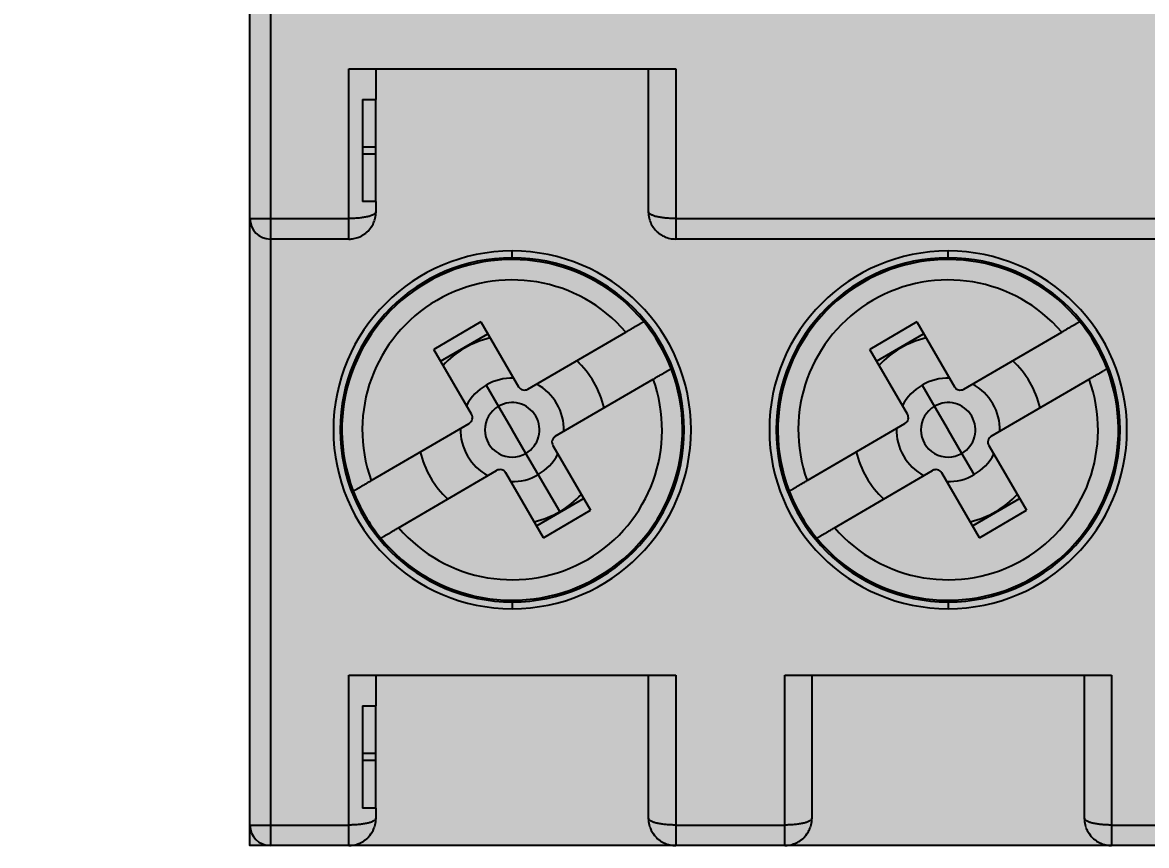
# Model space of a CAD drawing. Extents: x -20 to 1437, y -5898 to 436.
# Drawn here: x 911.7 to 928.21, y 38.16 to 50.24 of the extents above; entities that cross this region are included whole.
import ezdxf

# ---------------------------------------------------------------- set-up
doc = ezdxf.new("R2010")
doc.units = 0
doc.layers.add('MAIN-1', color=7, linetype='Continuous')
doc.layers.add('SYMS', color=7, linetype='Continuous')
doc.dimstyles.new('ISO-25', dxfattribs={"dimtxt": 2.5, "dimasz": 2.5, "dimexe": 1.25, "dimexo": 0.625, "dimtad": 1, "dimtxsty": 'Standard', "dimcen": 2.5, "dimadec": 0, "dimazin": 0, "dimtfac": 1, "dimtmove": 0, "dimatfit": 3, "dimfxl": 1, "dimarcsym": 0})

# ---------------------------------------------------------------- blocks, each defined once
blk = doc.blocks.new('*D43')
at = {"layer": 'Defpoints', "color": 0, "transparency": 16777216}
for p in [(1014.705, 432.767), (752.055, 274.435), (1014.705, -31.651)]:
    blk.add_point(p, dxfattribs=at)
at = {"layer": 'SYMS', "color": 0, "lineweight": -2, "transparency": 16777216}
for p, q in [((752.055, 275.06), (752.055, 434.017)), ((1014.705, -31.026), (1014.705, 434.017)), ((754.555, 432.767), (1012.205, 432.767))]:
    blk.add_line(p, q, dxfattribs=at)
at = {"layer": 'SYMS', "color": 0, "transparency": 16777216}
for points in [[(754.555, 433.183), (754.555, 432.35), (752.055, 432.767)], [(1012.205, 433.183), (1012.205, 432.35), (1014.705, 432.767)]]:
    blk.add_solid(points, dxfattribs=at)
at = {"layer": 'SYMS', "color": 0, "transparency": 16777216, "insert": (883.38, 434.85), "char_height": 2.5, "attachment_point": 5}
blk.add_mtext('262,65', dxfattribs=at)

msp = doc.modelspace()

# ---------------------------------------------------------------- hatches: boundary and pattern name
at = {"layer": 'SYMS', "true_color": 0x636466}
h = msp.add_hatch(color=251, dxfattribs=at)
h.dxf.hatch_style = 1
h.paths.add_polyline_path([(915.044, 38.159), (941.944, 38.159), (941.944, 117.159), (915.044, 117.159)])

# ---------------------------------------------------------------- linework, layer by layer
at = {"layer": 'MAIN-1'}
for p, q in [((915.044, 47.359), (915.044, 56.959)), ((915.344, 56.959), (915.344, 47.359)), ((916.494, 47.359), (916.494, 49.559)), ((916.494, 49.559), (921.294, 49.559)), ((916.894, 49.559), (916.894, 49.109)), ((920.894, 47.459), (920.894, 49.559)), ((921.294, 49.559), (921.294, 47.359)), ((916.694, 49.109), (916.694, 47.609)), ((916.694, 49.109), (916.894, 49.109)), ((916.894, 48.409), (916.894, 49.109)), ((916.894, 48.409), (916.694, 48.409)), ((916.894, 48.309), (916.894, 48.409)), ((916.694, 48.309), (916.894, 48.309)), ((916.894, 47.609), (916.894, 48.309)), ((916.894, 47.609), (916.694, 47.609)), ((916.894, 47.609), (916.894, 47.459)), ((916.546, 47.36), (916.529, 47.359)), ((916.564, 47.361), (916.546, 47.36)), ((916.581, 47.362), (916.564, 47.361)), ((916.598, 47.363), (916.581, 47.362)), ((916.615, 47.364), (916.598, 47.363)), ((916.632, 47.365), (916.615, 47.364)), ((916.649, 47.367), (916.632, 47.365)), ((916.665, 47.368), (916.649, 47.367)), ((916.681, 47.37), (916.665, 47.368)), ((916.696, 47.373), (916.681, 47.37)), ((916.711, 47.375), (916.696, 47.373)), ((916.726, 47.378), (916.711, 47.375)), ((916.74, 47.38), (916.726, 47.378)), ((916.754, 47.383), (916.74, 47.38)), ((916.768, 47.386), (916.754, 47.383)), ((916.78, 47.389), (916.768, 47.386)), ((916.793, 47.392), (916.78, 47.389)), ((916.804, 47.396), (916.793, 47.392)), ((916.815, 47.399), (916.804, 47.396)), ((916.826, 47.403), (916.815, 47.399)), ((916.836, 47.407), (916.826, 47.403)), ((916.845, 47.411), (916.836, 47.407)), ((916.853, 47.415), (916.845, 47.411)), ((916.861, 47.419), (916.853, 47.415)), ((916.867, 47.423), (916.861, 47.419)), ((916.873, 47.427), (916.867, 47.423)), ((916.879, 47.432), (916.873, 47.427)), ((916.877, 47.344), (916.882, 47.364)), ((916.883, 47.436), (916.879, 47.432)), ((916.882, 47.364), (916.887, 47.388)), ((916.887, 47.44), (916.883, 47.436)), ((916.89, 47.445), (916.887, 47.44)), ((916.887, 47.388), (916.891, 47.413)), ((916.892, 47.449), (916.89, 47.445)), ((916.891, 47.413), (916.893, 47.438)), ((916.893, 47.454), (916.892, 47.449)), ((916.894, 47.459), (916.893, 47.454)), ((916.893, 47.438), (916.894, 47.459)), ((920.894, 47.454), (920.894, 47.459)), ((920.894, 47.459), (920.894, 47.438)), ((920.895, 47.449), (920.894, 47.454)), ((920.894, 47.438), (920.896, 47.413)), ((920.897, 47.445), (920.895, 47.449)), ((920.896, 47.413), (920.9, 47.388)), ((920.9, 47.44), (920.897, 47.445)), ((920.904, 47.436), (920.9, 47.44)), ((920.9, 47.388), (920.905, 47.364)), ((920.909, 47.432), (920.904, 47.436)), ((920.905, 47.364), (920.911, 47.344)), ((920.914, 47.427), (920.909, 47.432)), ((920.92, 47.423), (920.914, 47.427)), ((920.927, 47.419), (920.92, 47.423)), ((920.934, 47.415), (920.927, 47.419)), ((920.943, 47.411), (920.934, 47.415)), ((920.952, 47.407), (920.943, 47.411)), ((920.962, 47.403), (920.952, 47.407)), ((920.972, 47.399), (920.962, 47.403)), ((920.983, 47.396), (920.972, 47.399)), ((920.995, 47.392), (920.983, 47.396)), ((921.007, 47.389), (920.995, 47.392)), ((921.02, 47.386), (921.007, 47.389)), ((921.033, 47.383), (921.02, 47.386)), ((921.047, 47.38), (921.033, 47.383)), ((921.061, 47.378), (921.047, 47.38)), ((921.076, 47.375), (921.061, 47.378)), ((921.091, 47.373), (921.076, 47.375)), ((921.107, 47.37), (921.091, 47.373)), ((921.123, 47.368), (921.107, 47.37)), ((921.139, 47.367), (921.123, 47.368)), ((921.155, 47.365), (921.139, 47.367)), ((921.172, 47.364), (921.155, 47.365)), ((921.189, 47.363), (921.172, 47.364)), ((921.206, 47.362), (921.189, 47.363)), ((921.224, 47.361), (921.206, 47.362)), ((921.241, 47.36), (921.224, 47.361)), ((921.259, 47.359), (921.241, 47.36)), ((915.044, 38.459), (915.044, 47.359)), ((915.044, 47.359), (915.344, 47.359)), ((915.344, 47.359), (916.494, 47.359)), ((915.344, 47.359), (915.344, 47.059)), ((916.494, 47.059), (916.494, 47.359)), ((916.511, 47.359), (916.494, 47.359)), ((916.529, 47.359), (916.511, 47.359)), ((916.791, 47.191), (916.805, 47.208)), ((916.805, 47.208), (916.82, 47.228)), ((916.82, 47.228), (916.83, 47.243)), ((916.825, 47.234), (916.834, 47.249)), ((916.83, 47.243), (916.825, 47.234)), ((916.834, 47.249), (916.843, 47.264)), ((916.843, 47.264), (916.851, 47.279)), ((916.851, 47.279), (916.858, 47.295)), ((916.858, 47.295), (916.865, 47.311)), ((916.865, 47.311), (916.871, 47.327)), ((916.873, 47.333), (916.877, 47.344)), ((920.911, 47.344), (920.914, 47.333)), ((920.916, 47.327), (920.922, 47.311)), ((920.922, 47.311), (920.929, 47.295)), ((920.929, 47.295), (920.936, 47.279)), ((920.936, 47.279), (920.945, 47.264)), ((920.945, 47.264), (920.953, 47.249)), ((920.953, 47.249), (920.963, 47.234)), ((920.963, 47.234), (920.957, 47.243)), ((920.957, 47.243), (920.967, 47.228)), ((920.967, 47.228), (920.983, 47.208)), ((920.983, 47.208), (920.996, 47.191)), ((921.276, 47.359), (921.259, 47.359)), ((921.294, 47.359), (921.276, 47.359)), ((921.294, 47.359), (935.694, 47.359)), ((921.294, 47.359), (921.294, 47.059)), ((915.344, 47.059), (915.344, 38.459)), ((916.494, 47.059), (915.344, 47.059)), ((916.494, 47.059), (916.513, 47.059)), ((916.513, 47.059), (916.532, 47.061)), ((916.532, 47.061), (916.551, 47.063)), ((916.551, 47.063), (916.57, 47.066)), ((916.57, 47.066), (916.589, 47.071)), ((916.589, 47.071), (916.608, 47.076)), ((916.608, 47.076), (916.626, 47.082)), ((916.626, 47.082), (916.644, 47.088)), ((916.644, 47.088), (916.655, 47.093)), ((916.655, 47.093), (916.667, 47.098)), ((916.667, 47.098), (916.685, 47.108)), ((916.685, 47.108), (916.704, 47.119)), ((916.704, 47.119), (916.713, 47.125)), ((916.713, 47.125), (916.72, 47.129)), ((916.72, 47.129), (916.728, 47.135)), ((916.728, 47.135), (916.735, 47.14)), ((916.735, 47.14), (916.743, 47.146)), ((916.743, 47.146), (916.75, 47.152)), ((916.75, 47.152), (916.757, 47.158)), ((916.757, 47.158), (916.764, 47.164)), ((916.764, 47.164), (916.778, 47.177)), ((916.778, 47.177), (916.791, 47.191)), ((920.996, 47.191), (921.01, 47.177)), ((921.01, 47.177), (921.023, 47.164)), ((921.023, 47.164), (921.03, 47.158)), ((921.03, 47.158), (921.037, 47.152)), ((921.037, 47.152), (921.045, 47.146)), ((921.045, 47.146), (921.052, 47.14)), ((921.052, 47.14), (921.06, 47.135)), ((921.06, 47.135), (921.067, 47.129)), ((921.067, 47.129), (921.074, 47.125)), ((921.074, 47.125), (921.083, 47.119)), ((921.083, 47.119), (921.102, 47.108)), ((921.102, 47.108), (921.12, 47.099)), ((921.12, 47.099), (921.134, 47.092)), ((921.134, 47.092), (921.146, 47.087)), ((921.146, 47.087), (921.166, 47.08)), ((921.166, 47.08), (921.187, 47.073)), ((921.187, 47.073), (921.208, 47.068)), ((921.208, 47.068), (921.229, 47.064)), ((921.229, 47.064), (921.251, 47.061)), ((921.251, 47.061), (921.272, 47.06)), ((921.272, 47.06), (921.294, 47.059)), ((935.694, 47.059), (921.294, 47.059)), ((918.894, 46.784), (918.894, 46.884)), ((925.294, 46.784), (925.294, 46.884)), ((918.433, 45.843), (917.742, 45.44)), ((918.433, 45.843), (918.987, 44.892)), ((920.585, 45.708), (920.597, 45.715)), ((920.597, 45.715), (920.608, 45.722)), ((920.608, 45.722), (920.62, 45.729)), ((920.62, 45.729), (920.632, 45.736)), ((920.632, 45.736), (920.643, 45.742)), ((920.643, 45.742), (920.654, 45.749)), ((920.654, 45.749), (920.665, 45.755)), ((920.665, 45.755), (920.676, 45.762)), ((920.676, 45.762), (920.686, 45.768)), ((920.686, 45.768), (920.697, 45.774)), ((920.697, 45.774), (920.707, 45.78)), ((920.707, 45.78), (920.716, 45.785)), ((920.716, 45.785), (920.726, 45.791)), ((920.726, 45.791), (920.735, 45.796)), ((920.735, 45.796), (920.743, 45.801)), ((920.743, 45.801), (920.752, 45.806)), ((920.752, 45.806), (920.76, 45.81)), ((920.76, 45.81), (920.767, 45.815)), ((920.767, 45.815), (920.774, 45.819)), ((920.774, 45.819), (920.781, 45.823)), ((920.781, 45.823), (920.787, 45.826)), ((920.787, 45.826), (920.793, 45.83)), ((920.793, 45.83), (920.798, 45.833)), ((920.798, 45.833), (920.803, 45.836)), ((920.803, 45.836), (920.807, 45.838)), ((920.807, 45.838), (920.811, 45.84)), ((920.811, 45.84), (920.815, 45.842)), ((920.815, 45.842), (920.817, 45.844)), ((920.817, 45.844), (920.82, 45.845)), ((920.82, 45.845), (920.822, 45.846)), ((920.822, 45.846), (920.823, 45.847)), ((920.823, 45.847), (920.824, 45.848)), ((920.824, 45.848), (920.824, 45.848)), ((924.833, 45.843), (924.142, 45.44)), ((924.833, 45.843), (925.387, 44.892)), ((926.985, 45.709), (926.997, 45.716)), ((926.997, 45.716), (927.009, 45.723)), ((927.009, 45.723), (927.021, 45.729)), ((927.021, 45.729), (927.032, 45.736)), ((927.032, 45.736), (927.043, 45.742)), ((927.043, 45.742), (927.054, 45.749)), ((927.054, 45.749), (927.065, 45.755)), ((927.065, 45.755), (927.076, 45.761)), ((927.076, 45.761), (927.086, 45.768)), ((927.086, 45.768), (927.096, 45.774)), ((927.096, 45.774), (927.106, 45.779)), ((927.106, 45.779), (927.116, 45.785)), ((927.116, 45.785), (927.126, 45.791)), ((927.126, 45.791), (927.135, 45.796)), ((927.135, 45.796), (927.143, 45.801)), ((927.143, 45.801), (927.152, 45.806)), ((927.152, 45.806), (927.16, 45.81)), ((927.16, 45.81), (927.167, 45.815)), ((927.167, 45.815), (927.174, 45.819)), ((927.174, 45.819), (927.181, 45.823)), ((927.181, 45.823), (927.187, 45.826)), ((927.187, 45.826), (927.193, 45.83)), ((927.193, 45.83), (927.198, 45.833)), ((927.198, 45.833), (927.203, 45.836)), ((927.203, 45.836), (927.207, 45.838)), ((927.207, 45.838), (927.211, 45.84)), ((927.211, 45.84), (927.214, 45.842)), ((927.214, 45.842), (927.217, 45.844)), ((927.217, 45.844), (927.22, 45.845)), ((927.22, 45.845), (927.221, 45.846)), ((927.221, 45.846), (927.223, 45.847)), ((927.223, 45.847), (927.224, 45.848)), ((927.224, 45.848), (927.224, 45.848)), ((917.843, 45.267), (918.534, 45.67)), ((919.124, 44.856), (920.561, 45.694)), ((920.561, 45.694), (920.573, 45.701)), ((920.573, 45.701), (920.585, 45.708)), ((924.243, 45.267), (924.934, 45.67)), ((925.524, 44.856), (926.961, 45.694)), ((926.961, 45.694), (926.973, 45.702)), ((926.973, 45.702), (926.985, 45.709)), ((918.296, 44.489), (917.742, 45.44)), ((924.696, 44.489), (924.142, 45.44)), ((921.035, 45.045), (921.046, 45.051)), ((921.046, 45.051), (921.057, 45.058)), ((921.057, 45.058), (921.068, 45.064)), ((921.068, 45.064), (921.079, 45.071)), ((921.079, 45.071), (921.09, 45.077)), ((921.09, 45.077), (921.1, 45.083)), ((921.1, 45.083), (921.11, 45.088)), ((921.11, 45.088), (921.119, 45.094)), ((921.119, 45.094), (921.129, 45.1)), ((921.129, 45.1), (921.138, 45.105)), ((921.138, 45.105), (921.147, 45.11)), ((921.147, 45.11), (921.155, 45.115)), ((921.155, 45.115), (921.163, 45.119)), ((921.163, 45.119), (921.17, 45.124)), ((921.17, 45.124), (921.177, 45.128)), ((921.177, 45.128), (921.184, 45.132)), ((921.184, 45.132), (921.19, 45.135)), ((921.19, 45.135), (921.196, 45.139)), ((921.196, 45.139), (921.201, 45.142)), ((921.201, 45.142), (921.206, 45.145)), ((921.206, 45.145), (921.21, 45.147)), ((921.21, 45.147), (921.214, 45.149)), ((921.214, 45.149), (921.218, 45.151)), ((921.218, 45.151), (921.22, 45.153)), ((921.22, 45.153), (921.223, 45.154)), ((921.223, 45.154), (921.225, 45.155)), ((921.225, 45.155), (921.226, 45.156)), ((921.226, 45.156), (921.227, 45.157)), ((921.227, 45.157), (921.227, 45.157)), ((927.435, 45.045), (927.446, 45.051)), ((927.446, 45.051), (927.457, 45.058)), ((927.457, 45.058), (927.468, 45.064)), ((927.468, 45.064), (927.479, 45.07)), ((927.479, 45.07), (927.489, 45.077)), ((927.489, 45.077), (927.5, 45.082)), ((927.5, 45.082), (927.51, 45.088)), ((927.51, 45.088), (927.519, 45.094)), ((927.519, 45.094), (927.529, 45.1)), ((927.529, 45.1), (927.538, 45.105)), ((927.538, 45.105), (927.547, 45.11)), ((927.547, 45.11), (927.555, 45.115)), ((927.555, 45.115), (927.563, 45.119)), ((927.563, 45.119), (927.57, 45.124)), ((927.57, 45.124), (927.577, 45.128)), ((927.577, 45.128), (927.584, 45.132)), ((927.584, 45.132), (927.59, 45.135)), ((927.59, 45.135), (927.596, 45.139)), ((927.596, 45.139), (927.601, 45.142)), ((927.601, 45.142), (927.606, 45.145)), ((927.606, 45.145), (927.61, 45.147)), ((927.61, 45.147), (927.614, 45.149)), ((927.614, 45.149), (927.618, 45.151)), ((927.618, 45.151), (927.62, 45.153)), ((927.62, 45.153), (927.623, 45.154)), ((927.623, 45.154), (927.625, 45.155)), ((927.625, 45.155), (927.626, 45.156)), ((927.626, 45.156), (927.627, 45.157)), ((927.627, 45.157), (927.627, 45.157)), ((918.511, 44.915), (918.692, 44.604)), ((919.527, 44.165), (920.964, 45.003)), ((920.964, 45.003), (920.976, 45.01)), ((920.976, 45.01), (920.988, 45.017)), ((920.988, 45.017), (921, 45.024)), ((921, 45.024), (921.011, 45.031)), ((921.011, 45.031), (921.023, 45.038)), ((921.023, 45.038), (921.035, 45.045)), ((924.911, 44.915), (925.092, 44.604)), ((925.927, 44.165), (927.364, 45.003)), ((927.364, 45.003), (927.376, 45.011)), ((927.376, 45.011), (927.389, 45.018)), ((927.389, 45.018), (927.4, 45.025)), ((927.4, 45.025), (927.412, 45.032)), ((927.412, 45.032), (927.424, 45.038)), ((927.424, 45.038), (927.435, 45.045)), ((918.692, 44.604), (918.894, 44.259)), ((925.092, 44.604), (925.294, 44.259)), ((916.823, 43.515), (918.26, 44.353)), ((919.095, 43.913), (918.894, 44.259)), ((923.223, 43.515), (924.66, 44.353)), ((925.495, 43.913), (925.294, 44.259)), ((919.276, 43.603), (919.095, 43.913)), ((919.491, 44.029), (920.045, 43.078)), ((925.676, 43.603), (925.495, 43.913)), ((925.891, 44.029), (926.445, 43.078)), ((917.227, 42.823), (918.663, 43.662)), ((919.354, 42.675), (918.8, 43.626)), ((919.593, 43.06), (919.276, 43.603)), ((923.627, 42.823), (925.063, 43.662)), ((925.754, 42.675), (925.2, 43.626)), ((916.625, 43.399), (916.633, 43.403)), ((916.633, 43.403), (916.641, 43.408)), ((916.641, 43.408), (916.65, 43.413)), ((916.65, 43.413), (916.659, 43.418)), ((916.659, 43.418), (916.668, 43.424)), ((916.668, 43.424), (916.678, 43.429)), ((916.678, 43.429), (916.688, 43.435)), ((916.688, 43.435), (916.698, 43.441)), ((916.698, 43.441), (916.708, 43.447)), ((916.708, 43.447), (916.719, 43.454)), ((916.719, 43.454), (916.73, 43.46)), ((916.73, 43.46), (916.741, 43.467)), ((916.741, 43.467), (916.753, 43.473)), ((916.753, 43.473), (916.764, 43.48)), ((916.764, 43.48), (916.776, 43.487)), ((916.776, 43.487), (916.788, 43.494)), ((916.788, 43.494), (916.8, 43.501)), ((916.8, 43.501), (916.812, 43.508)), ((916.812, 43.508), (916.823, 43.515)), ((923.025, 43.399), (923.033, 43.403)), ((923.033, 43.403), (923.041, 43.408)), ((923.041, 43.408), (923.05, 43.413)), ((923.05, 43.413), (923.059, 43.418)), ((923.059, 43.418), (923.068, 43.424)), ((923.068, 43.424), (923.078, 43.43)), ((923.078, 43.43), (923.088, 43.435)), ((923.088, 43.435), (923.098, 43.441)), ((923.098, 43.441), (923.109, 43.448)), ((923.109, 43.448), (923.119, 43.454)), ((923.119, 43.454), (923.13, 43.46)), ((923.13, 43.46), (923.141, 43.466)), ((923.141, 43.466), (923.152, 43.473)), ((923.152, 43.473), (923.164, 43.48)), ((923.164, 43.48), (923.175, 43.486)), ((923.175, 43.486), (923.187, 43.493)), ((923.187, 43.493), (923.199, 43.5)), ((923.199, 43.5), (923.211, 43.507)), ((923.211, 43.507), (923.223, 43.515)), ((916.56, 43.361), (916.561, 43.361)), ((916.561, 43.361), (916.562, 43.362)), ((916.562, 43.362), (916.563, 43.363)), ((916.563, 43.363), (916.565, 43.364)), ((916.565, 43.364), (916.567, 43.365)), ((916.567, 43.365), (916.57, 43.367)), ((916.57, 43.367), (916.573, 43.369)), ((916.573, 43.369), (916.577, 43.371)), ((916.577, 43.371), (916.581, 43.373)), ((916.581, 43.373), (916.586, 43.376)), ((916.586, 43.376), (916.591, 43.379)), ((916.591, 43.379), (916.597, 43.383)), ((916.597, 43.383), (916.603, 43.386)), ((916.603, 43.386), (916.61, 43.39)), ((916.61, 43.39), (916.617, 43.394)), ((916.617, 43.394), (916.625, 43.399)), ((919.945, 43.251), (919.254, 42.848)), ((922.96, 43.361), (922.961, 43.361)), ((922.961, 43.361), (922.962, 43.362)), ((922.962, 43.362), (922.963, 43.363)), ((922.963, 43.363), (922.965, 43.364)), ((922.965, 43.364), (922.967, 43.365)), ((922.967, 43.365), (922.97, 43.367)), ((922.97, 43.367), (922.973, 43.369)), ((922.973, 43.369), (922.977, 43.371)), ((922.977, 43.371), (922.981, 43.373)), ((922.981, 43.373), (922.986, 43.376)), ((922.986, 43.376), (922.991, 43.379)), ((922.991, 43.379), (922.997, 43.383)), ((922.997, 43.383), (923.003, 43.386)), ((923.003, 43.386), (923.01, 43.39)), ((923.01, 43.39), (923.017, 43.394)), ((923.017, 43.394), (923.025, 43.399)), ((926.345, 43.251), (925.654, 42.848)), ((919.354, 42.675), (920.045, 43.078)), ((925.754, 42.675), (926.445, 43.078)), ((917.081, 42.738), (917.091, 42.744)), ((917.091, 42.744), (917.101, 42.75)), ((917.101, 42.75), (917.111, 42.756)), ((917.111, 42.756), (917.122, 42.763)), ((917.122, 42.763), (917.133, 42.769)), ((917.133, 42.769), (917.145, 42.776)), ((917.145, 42.776), (917.156, 42.782)), ((917.156, 42.782), (917.167, 42.789)), ((917.167, 42.789), (917.179, 42.796)), ((917.179, 42.796), (917.191, 42.803)), ((917.191, 42.803), (917.203, 42.81)), ((917.203, 42.81), (917.215, 42.817)), ((917.215, 42.817), (917.227, 42.823)), ((923.481, 42.739), (923.491, 42.744)), ((923.491, 42.744), (923.501, 42.75)), ((923.501, 42.75), (923.512, 42.756)), ((923.512, 42.756), (923.522, 42.763)), ((923.522, 42.763), (923.533, 42.769)), ((923.533, 42.769), (923.544, 42.775)), ((923.544, 42.775), (923.555, 42.782)), ((923.555, 42.782), (923.567, 42.789)), ((923.567, 42.789), (923.578, 42.795)), ((923.578, 42.795), (923.59, 42.802)), ((923.59, 42.802), (923.602, 42.809)), ((923.602, 42.809), (923.614, 42.816)), ((923.614, 42.816), (923.627, 42.823)), ((916.964, 42.67), (916.965, 42.671)), ((916.964, 42.67), (916.964, 42.67)), ((916.965, 42.671), (916.966, 42.671)), ((916.966, 42.671), (916.968, 42.673)), ((916.968, 42.673), (916.97, 42.674)), ((916.97, 42.674), (916.973, 42.676)), ((916.973, 42.676), (916.976, 42.677)), ((916.976, 42.677), (916.98, 42.68)), ((916.98, 42.68), (916.984, 42.682)), ((916.984, 42.682), (916.989, 42.685)), ((916.989, 42.685), (916.995, 42.688)), ((916.995, 42.688), (917, 42.692)), ((917, 42.692), (917.006, 42.695)), ((917.006, 42.695), (917.013, 42.699)), ((917.013, 42.699), (917.02, 42.703)), ((917.02, 42.703), (917.028, 42.708)), ((917.028, 42.708), (917.036, 42.712)), ((917.036, 42.712), (917.044, 42.717)), ((917.044, 42.717), (917.053, 42.722)), ((917.053, 42.722), (917.062, 42.727)), ((917.062, 42.727), (917.071, 42.733)), ((917.071, 42.733), (917.081, 42.738)), ((923.364, 42.67), (923.365, 42.671)), ((923.364, 42.67), (923.364, 42.67)), ((923.365, 42.671), (923.366, 42.671)), ((923.366, 42.671), (923.368, 42.673)), ((923.368, 42.673), (923.37, 42.674)), ((923.37, 42.674), (923.373, 42.676)), ((923.373, 42.676), (923.376, 42.677)), ((923.376, 42.677), (923.38, 42.68)), ((923.38, 42.68), (923.384, 42.682)), ((923.384, 42.682), (923.389, 42.685)), ((923.389, 42.685), (923.394, 42.688)), ((923.394, 42.688), (923.4, 42.691)), ((923.4, 42.691), (923.406, 42.695)), ((923.406, 42.695), (923.413, 42.699)), ((923.413, 42.699), (923.42, 42.703)), ((923.42, 42.703), (923.428, 42.707)), ((923.428, 42.707), (923.436, 42.712)), ((923.436, 42.712), (923.444, 42.717)), ((923.444, 42.717), (923.453, 42.722)), ((923.453, 42.722), (923.462, 42.727)), ((923.462, 42.727), (923.471, 42.733)), ((923.471, 42.733), (923.481, 42.739)), ((918.894, 41.734), (918.894, 41.634)), ((925.294, 41.734), (925.294, 41.634)), ((916.494, 38.459), (916.494, 40.659)), ((916.494, 40.659), (921.294, 40.659)), ((916.894, 40.659), (916.894, 40.209)), ((920.894, 38.559), (920.894, 40.659)), ((921.294, 40.659), (921.294, 38.459)), ((922.894, 38.459), (922.894, 40.659)), ((922.894, 40.659), (927.694, 40.659)), ((923.294, 40.659), (923.294, 38.559)), ((927.294, 38.559), (927.294, 40.659)), ((927.694, 40.659), (927.694, 38.459)), ((916.694, 40.209), (916.694, 38.709)), ((916.694, 40.209), (916.894, 40.209)), ((916.894, 39.509), (916.894, 40.209)), ((916.894, 39.509), (916.694, 39.509)), ((916.894, 39.409), (916.894, 39.509)), ((916.694, 39.409), (916.894, 39.409)), ((916.894, 38.709), (916.894, 39.409)), ((916.894, 38.709), (916.694, 38.709)), ((916.894, 38.709), (916.894, 38.559)), ((915.044, 38.459), (915.344, 38.459)), ((915.344, 38.459), (916.494, 38.459)), ((915.344, 38.459), (915.344, 38.159)), ((916.494, 38.159), (916.494, 38.459)), ((916.511, 38.459), (916.494, 38.459)), ((916.529, 38.459), (916.511, 38.459)), ((916.546, 38.46), (916.529, 38.459)), ((916.564, 38.461), (916.546, 38.46)), ((916.581, 38.462), (916.564, 38.461)), ((916.598, 38.463), (916.581, 38.462)), ((916.615, 38.464), (916.598, 38.463)), ((916.632, 38.465), (916.615, 38.464)), ((916.649, 38.467), (916.632, 38.465)), ((916.665, 38.468), (916.649, 38.467)), ((916.681, 38.47), (916.665, 38.468)), ((916.696, 38.473), (916.681, 38.47)), ((916.711, 38.475), (916.696, 38.473)), ((916.726, 38.478), (916.711, 38.475)), ((916.74, 38.48), (916.726, 38.478)), ((916.754, 38.483), (916.74, 38.48)), ((916.768, 38.486), (916.754, 38.483)), ((916.78, 38.489), (916.768, 38.486)), ((916.793, 38.492), (916.78, 38.489)), ((916.804, 38.496), (916.793, 38.492)), ((916.815, 38.499), (916.804, 38.496)), ((916.826, 38.503), (916.815, 38.499)), ((916.836, 38.507), (916.826, 38.503)), ((916.845, 38.511), (916.836, 38.507)), ((916.853, 38.515), (916.845, 38.511)), ((916.861, 38.519), (916.853, 38.515)), ((916.867, 38.523), (916.861, 38.519)), ((916.873, 38.527), (916.867, 38.523)), ((916.879, 38.532), (916.873, 38.527)), ((916.877, 38.444), (916.882, 38.464)), ((916.883, 38.536), (916.879, 38.532)), ((916.882, 38.464), (916.887, 38.488)), ((916.887, 38.54), (916.883, 38.536)), ((916.89, 38.545), (916.887, 38.54)), ((916.887, 38.488), (916.891, 38.513)), ((916.892, 38.549), (916.89, 38.545)), ((916.891, 38.513), (916.893, 38.538)), ((916.893, 38.554), (916.892, 38.549)), ((916.894, 38.559), (916.893, 38.554)), ((916.893, 38.538), (916.894, 38.559)), ((920.894, 38.554), (920.894, 38.559)), ((920.894, 38.559), (920.894, 38.538)), ((920.895, 38.549), (920.894, 38.554)), ((920.894, 38.538), (920.896, 38.513)), ((920.897, 38.545), (920.895, 38.549)), ((920.896, 38.513), (920.9, 38.488)), ((920.9, 38.54), (920.897, 38.545)), ((920.904, 38.536), (920.9, 38.54)), ((920.9, 38.488), (920.905, 38.464)), ((920.909, 38.532), (920.904, 38.536)), ((920.905, 38.464), (920.911, 38.444)), ((920.914, 38.527), (920.909, 38.532)), ((920.92, 38.523), (920.914, 38.527)), ((920.927, 38.519), (920.92, 38.523)), ((920.934, 38.515), (920.927, 38.519)), ((920.943, 38.511), (920.934, 38.515)), ((920.952, 38.507), (920.943, 38.511)), ((920.962, 38.503), (920.952, 38.507)), ((920.972, 38.499), (920.962, 38.503)), ((920.983, 38.496), (920.972, 38.499)), ((920.995, 38.492), (920.983, 38.496)), ((921.007, 38.489), (920.995, 38.492)), ((921.02, 38.486), (921.007, 38.489)), ((921.033, 38.483), (921.02, 38.486)), ((921.047, 38.48), (921.033, 38.483)), ((921.061, 38.478), (921.047, 38.48)), ((921.076, 38.475), (921.061, 38.478)), ((921.091, 38.473), (921.076, 38.475)), ((921.107, 38.47), (921.091, 38.473)), ((921.123, 38.468), (921.107, 38.47)), ((921.139, 38.467), (921.123, 38.468)), ((921.155, 38.465), (921.139, 38.467)), ((921.172, 38.464), (921.155, 38.465)), ((921.189, 38.463), (921.172, 38.464)), ((921.206, 38.462), (921.189, 38.463)), ((921.224, 38.461), (921.206, 38.462)), ((921.241, 38.46), (921.224, 38.461)), ((921.259, 38.459), (921.241, 38.46)), ((921.276, 38.459), (921.259, 38.459)), ((921.294, 38.459), (921.276, 38.459)), ((921.294, 38.459), (922.894, 38.459)), ((921.294, 38.459), (921.294, 38.159)), ((922.894, 38.159), (922.894, 38.459)), ((922.911, 38.459), (922.894, 38.459)), ((922.929, 38.459), (922.911, 38.459)), ((922.946, 38.46), (922.929, 38.459)), ((922.964, 38.461), (922.946, 38.46)), ((922.981, 38.462), (922.964, 38.461)), ((922.998, 38.463), (922.981, 38.462)), ((923.015, 38.464), (922.998, 38.463)), ((923.032, 38.465), (923.015, 38.464)), ((923.049, 38.467), (923.032, 38.465)), ((923.065, 38.468), (923.049, 38.467)), ((923.081, 38.47), (923.065, 38.468)), ((923.096, 38.473), (923.081, 38.47)), ((923.111, 38.475), (923.096, 38.473)), ((923.126, 38.478), (923.111, 38.475)), ((923.14, 38.48), (923.126, 38.478)), ((923.154, 38.483), (923.14, 38.48)), ((923.168, 38.486), (923.154, 38.483)), ((923.18, 38.489), (923.168, 38.486)), ((923.193, 38.492), (923.18, 38.489)), ((923.204, 38.496), (923.193, 38.492)), ((923.215, 38.499), (923.204, 38.496)), ((923.226, 38.503), (923.215, 38.499)), ((923.236, 38.507), (923.226, 38.503)), ((923.245, 38.511), (923.236, 38.507)), ((923.253, 38.515), (923.245, 38.511)), ((923.261, 38.519), (923.253, 38.515)), ((923.267, 38.523), (923.261, 38.519)), ((923.273, 38.527), (923.267, 38.523)), ((923.279, 38.532), (923.273, 38.527)), ((923.277, 38.444), (923.282, 38.464)), ((923.283, 38.536), (923.279, 38.532)), ((923.282, 38.464), (923.287, 38.488)), ((923.287, 38.54), (923.283, 38.536)), ((923.29, 38.545), (923.287, 38.54)), ((923.287, 38.488), (923.291, 38.513)), ((923.292, 38.549), (923.29, 38.545)), ((923.291, 38.513), (923.293, 38.538)), ((923.293, 38.554), (923.292, 38.549)), ((923.294, 38.559), (923.293, 38.554)), ((923.293, 38.538), (923.294, 38.559)), ((927.294, 38.554), (927.294, 38.559)), ((927.294, 38.559), (927.294, 38.538)), ((927.295, 38.549), (927.294, 38.554)), ((927.294, 38.538), (927.296, 38.513)), ((927.297, 38.545), (927.295, 38.549)), ((927.296, 38.513), (927.3, 38.488)), ((927.3, 38.54), (927.297, 38.545)), ((927.304, 38.536), (927.3, 38.54)), ((927.3, 38.488), (927.305, 38.464)), ((927.309, 38.532), (927.304, 38.536)), ((927.305, 38.464), (927.311, 38.444)), ((927.314, 38.527), (927.309, 38.532)), ((927.32, 38.523), (927.314, 38.527)), ((927.327, 38.519), (927.32, 38.523)), ((927.334, 38.515), (927.327, 38.519)), ((927.343, 38.511), (927.334, 38.515)), ((927.352, 38.507), (927.343, 38.511)), ((927.362, 38.503), (927.352, 38.507)), ((927.372, 38.499), (927.362, 38.503)), ((927.383, 38.496), (927.372, 38.499)), ((927.395, 38.492), (927.383, 38.496)), ((927.407, 38.489), (927.395, 38.492)), ((927.42, 38.486), (927.407, 38.489)), ((927.433, 38.483), (927.42, 38.486)), ((927.447, 38.48), (927.433, 38.483)), ((927.461, 38.478), (927.447, 38.48)), ((927.476, 38.475), (927.461, 38.478)), ((927.491, 38.473), (927.476, 38.475)), ((927.507, 38.47), (927.491, 38.473)), ((927.523, 38.468), (927.507, 38.47)), ((927.539, 38.467), (927.523, 38.468)), ((927.555, 38.465), (927.539, 38.467)), ((927.572, 38.464), (927.555, 38.465)), ((927.589, 38.463), (927.572, 38.464)), ((927.606, 38.462), (927.589, 38.463)), ((927.624, 38.461), (927.606, 38.462)), ((927.641, 38.46), (927.624, 38.461)), ((927.659, 38.459), (927.641, 38.46)), ((927.676, 38.459), (927.659, 38.459)), ((927.694, 38.459), (927.676, 38.459)), ((927.694, 38.459), (929.294, 38.459)), ((927.694, 38.459), (927.694, 38.159)), ((916.778, 38.277), (916.791, 38.291)), ((916.791, 38.291), (916.805, 38.308)), ((916.805, 38.308), (916.82, 38.328)), ((916.82, 38.328), (916.83, 38.343)), ((916.825, 38.334), (916.834, 38.349)), ((916.83, 38.343), (916.825, 38.334)), ((916.834, 38.349), (916.843, 38.364)), ((916.843, 38.364), (916.851, 38.379)), ((916.851, 38.379), (916.858, 38.395)), ((916.858, 38.395), (916.865, 38.411)), ((916.865, 38.411), (916.871, 38.427)), ((916.873, 38.433), (916.877, 38.444)), ((920.911, 38.444), (920.914, 38.433)), ((920.916, 38.427), (920.922, 38.411)), ((920.922, 38.411), (920.929, 38.395)), ((920.929, 38.395), (920.936, 38.379)), ((920.936, 38.379), (920.945, 38.364)), ((920.945, 38.364), (920.953, 38.349)), ((920.953, 38.349), (920.963, 38.334)), ((920.963, 38.334), (920.957, 38.343)), ((920.957, 38.343), (920.967, 38.328)), ((920.967, 38.328), (920.983, 38.308)), ((920.983, 38.308), (920.996, 38.291)), ((920.996, 38.291), (921.01, 38.277)), ((923.178, 38.277), (923.191, 38.291)), ((923.191, 38.291), (923.205, 38.308)), ((923.205, 38.308), (923.22, 38.328)), ((923.22, 38.328), (923.23, 38.343)), ((923.225, 38.334), (923.234, 38.349)), ((923.23, 38.343), (923.225, 38.334)), ((923.234, 38.349), (923.243, 38.364)), ((923.243, 38.364), (923.251, 38.379)), ((923.251, 38.379), (923.258, 38.395)), ((923.258, 38.395), (923.265, 38.411)), ((923.265, 38.411), (923.271, 38.427)), ((923.273, 38.433), (923.277, 38.444)), ((927.311, 38.444), (927.314, 38.433)), ((927.316, 38.427), (927.322, 38.411)), ((927.322, 38.411), (927.329, 38.395)), ((927.329, 38.395), (927.336, 38.379)), ((927.336, 38.379), (927.345, 38.364)), ((927.345, 38.364), (927.353, 38.349)), ((927.353, 38.349), (927.363, 38.334)), ((927.363, 38.334), (927.357, 38.343)), ((927.357, 38.343), (927.367, 38.328)), ((927.367, 38.328), (927.383, 38.308)), ((927.383, 38.308), (927.396, 38.291)), ((927.396, 38.291), (927.41, 38.277)), ((921.294, 38.159), (916.494, 38.159)), ((916.494, 38.159), (916.513, 38.159)), ((916.513, 38.159), (916.532, 38.161)), ((916.532, 38.161), (916.551, 38.163)), ((916.551, 38.163), (916.57, 38.166)), ((916.57, 38.166), (916.589, 38.171)), ((916.589, 38.171), (916.608, 38.176)), ((916.608, 38.176), (916.626, 38.182)), ((916.626, 38.182), (916.644, 38.188)), ((916.644, 38.188), (916.655, 38.193)), ((916.655, 38.193), (916.667, 38.198)), ((916.667, 38.198), (916.685, 38.208)), ((916.685, 38.208), (916.704, 38.219)), ((916.704, 38.219), (916.713, 38.225)), ((916.713, 38.225), (916.72, 38.229)), ((916.72, 38.229), (916.728, 38.235)), ((916.728, 38.235), (916.735, 38.24)), ((916.735, 38.24), (916.743, 38.246)), ((916.743, 38.246), (916.75, 38.252)), ((916.75, 38.252), (916.757, 38.258)), ((916.757, 38.258), (916.764, 38.264)), ((916.764, 38.264), (916.778, 38.277)), ((921.01, 38.277), (921.023, 38.264)), ((921.023, 38.264), (921.03, 38.258)), ((921.03, 38.258), (921.037, 38.252)), ((921.037, 38.252), (921.045, 38.246)), ((921.045, 38.246), (921.052, 38.24)), ((921.052, 38.24), (921.06, 38.235)), ((921.06, 38.235), (921.067, 38.229)), ((921.067, 38.229), (921.074, 38.225)), ((921.074, 38.225), (921.083, 38.219)), ((921.083, 38.219), (921.102, 38.208)), ((921.102, 38.208), (921.12, 38.199)), ((921.12, 38.199), (921.134, 38.192)), ((921.134, 38.192), (921.146, 38.187)), ((921.146, 38.187), (921.166, 38.18)), ((921.166, 38.18), (921.187, 38.173)), ((921.187, 38.173), (921.208, 38.168)), ((921.208, 38.168), (921.229, 38.164)), ((921.229, 38.164), (921.251, 38.161)), ((921.251, 38.161), (921.272, 38.16)), ((921.272, 38.16), (921.294, 38.159)), ((922.894, 38.159), (921.294, 38.159)), ((927.694, 38.159), (922.894, 38.159)), ((922.894, 38.159), (922.913, 38.159)), ((922.913, 38.159), (922.932, 38.161)), ((922.932, 38.161), (922.951, 38.163)), ((922.951, 38.163), (922.97, 38.166)), ((922.97, 38.166), (922.989, 38.171)), ((922.989, 38.171), (923.008, 38.176)), ((923.008, 38.176), (923.026, 38.182)), ((923.026, 38.182), (923.044, 38.188)), ((923.044, 38.188), (923.055, 38.193)), ((923.055, 38.193), (923.067, 38.198)), ((923.067, 38.198), (923.085, 38.208)), ((923.085, 38.208), (923.104, 38.219)), ((923.104, 38.219), (923.113, 38.225)), ((923.113, 38.225), (923.12, 38.229)), ((923.12, 38.229), (923.128, 38.235)), ((923.128, 38.235), (923.135, 38.24)), ((923.135, 38.24), (923.143, 38.246)), ((923.143, 38.246), (923.15, 38.252)), ((923.15, 38.252), (923.157, 38.258)), ((923.157, 38.258), (923.164, 38.264)), ((923.164, 38.264), (923.178, 38.277)), ((927.41, 38.277), (927.423, 38.264)), ((927.423, 38.264), (927.43, 38.258)), ((927.43, 38.258), (927.437, 38.252)), ((927.437, 38.252), (927.445, 38.246)), ((927.445, 38.246), (927.452, 38.24)), ((927.452, 38.24), (927.46, 38.235)), ((927.46, 38.235), (927.467, 38.229)), ((927.467, 38.229), (927.474, 38.225)), ((927.474, 38.225), (927.483, 38.219)), ((927.483, 38.219), (927.502, 38.208)), ((927.502, 38.208), (927.52, 38.199)), ((927.52, 38.199), (927.534, 38.192)), ((927.534, 38.192), (927.546, 38.187)), ((927.546, 38.187), (927.566, 38.18)), ((927.566, 38.18), (927.587, 38.173)), ((927.587, 38.173), (927.608, 38.168)), ((927.608, 38.168), (927.629, 38.164)), ((927.629, 38.164), (927.651, 38.161)), ((927.651, 38.161), (927.672, 38.16)), ((927.672, 38.16), (927.694, 38.159)), ((929.294, 38.159), (927.694, 38.159))]:
    msp.add_line(p, q, dxfattribs=at)
for centre, radius, start, end in [((915.344, 47.359), 0.3, 180, 270), ((918.894, 44.259), 2.625, 0, 180), ((925.294, 44.259), 2.625, 0, 180), ((918.894, 44.259), 2.525, 90, 270), ((918.894, 44.259), 2.5, 39.4607, 201.047), ((918.894, 44.259), 2.525, 270, 90), ((925.294, 44.259), 2.525, 90, 270), ((925.294, 44.259), 2.5, 39.4607, 201.047), ((925.294, 44.259), 2.525, 270, 90), ((918.894, 44.259), 2.2, 40.7295, 199.7781), ((925.294, 44.259), 2.2, 40.7295, 199.7781), ((918.894, 44.259), 2.5, 30.2538, 39.4607), ((925.294, 44.259), 2.5, 30.2538, 39.4607), ((918.894, 44.259), 1.388, 103.5005, 120.2538), ((925.294, 44.259), 1.388, 103.5005, 120.2538), ((918.894, 44.259), 1.388, 120.2538, 137.0071), ((918.894, 44.259), 2.5, 21.0469, 30.2538), ((925.294, 44.259), 1.388, 120.2538, 137.0071), ((925.294, 44.259), 2.5, 21.0469, 30.2538), ((918.894, 44.259), 1.388, 13.5006, 47.0071), ((925.294, 44.259), 1.388, 13.5006, 47.0071), ((918.894, 44.259), 2.5, 219.4607, 21.0469), ((925.294, 44.259), 2.5, 219.4607, 21.0469), ((918.894, 44.259), 2.2, 220.7295, 19.7781), ((918.894, 44.259), 0.76, 120.2538, 152.0212), ((918.894, 44.259), 0.76, 88.4865, 120.2538), ((919.074, 44.943), 0.1, 210.2538, 300.2538), ((918.894, 44.259), 0.76, 358.4865, 62.0212), ((925.294, 44.259), 2.2, 220.7295, 19.7781), ((925.294, 44.259), 0.76, 120.2538, 152.0212), ((925.294, 44.259), 0.76, 88.4865, 120.2538), ((925.474, 44.943), 0.1, 210.2538, 300.2538), ((925.294, 44.259), 0.76, 358.4865, 62.0212), ((918.894, 44.259), 0.4, 120.2538, 300.2539), ((918.894, 44.259), 0.4, 300.2539, 120.2538), ((925.294, 44.259), 0.4, 120.2538, 300.2539), ((925.294, 44.259), 0.4, 300.2539, 120.2538), ((918.21, 44.439), 0.1, 300.2538, 30.2538), ((924.61, 44.439), 0.1, 300.2538, 30.2538), ((918.894, 44.259), 2.625, 180, 0), ((918.894, 44.259), 0.76, 178.4865, 242.0212), ((925.294, 44.259), 2.625, 180, 0), ((925.294, 44.259), 0.76, 178.4865, 242.0212), ((919.578, 44.079), 0.1, 120.2538, 210.2538), ((925.978, 44.079), 0.1, 120.2538, 210.2538), ((918.894, 44.259), 1.388, 193.5005, 227.0071), ((918.894, 44.259), 0.76, 300.2539, 332.0212), ((925.294, 44.259), 1.388, 193.5005, 227.0071), ((925.294, 44.259), 0.76, 300.2539, 332.0212), ((918.714, 43.575), 0.1, 30.2538, 120.2538), ((918.894, 44.259), 0.76, 268.4865, 300.2539), ((925.114, 43.575), 0.1, 30.2538, 120.2538), ((925.294, 44.259), 0.76, 268.4865, 300.2539), ((918.894, 44.259), 2.5, 201.047, 210.2538), ((918.894, 44.259), 1.388, 300.2538, 317.0071), ((925.294, 44.259), 2.5, 201.047, 210.2538), ((925.294, 44.259), 1.388, 300.2538, 317.0071), ((918.894, 44.259), 2.5, 210.2538, 219.4607), ((918.894, 44.259), 1.388, 283.5005, 300.2538), ((925.294, 44.259), 2.5, 210.2538, 219.4607), ((925.294, 44.259), 1.388, 283.5005, 300.2538), ((915.344, 38.459), 0.3, 180, 270)]:
    msp.add_arc(centre, radius, start, end, dxfattribs=at)
at = {"layer": 'SYMS'}
msp.add_lwpolyline([(915.044, 117.159), (941.944, 117.159), (941.944, 38.159), (915.044, 38.159)], close=True, dxfattribs=at)

# ---------------------------------------------------------------- dimensions: what is measured, and where the dimension line sits
dim = msp.add_linear_dim(base=(1014.705, 432.767), p1=(752.055, 274.435), p2=(1014.705, -31.651), dimstyle='ISO-25', dxfattribs=at)
dim.commit()
dim.dimension.update_dxf_attribs({"geometry": '*D43', "text_midpoint": (883.38, 434.85)})

doc.saveas('drawing.dxf')
